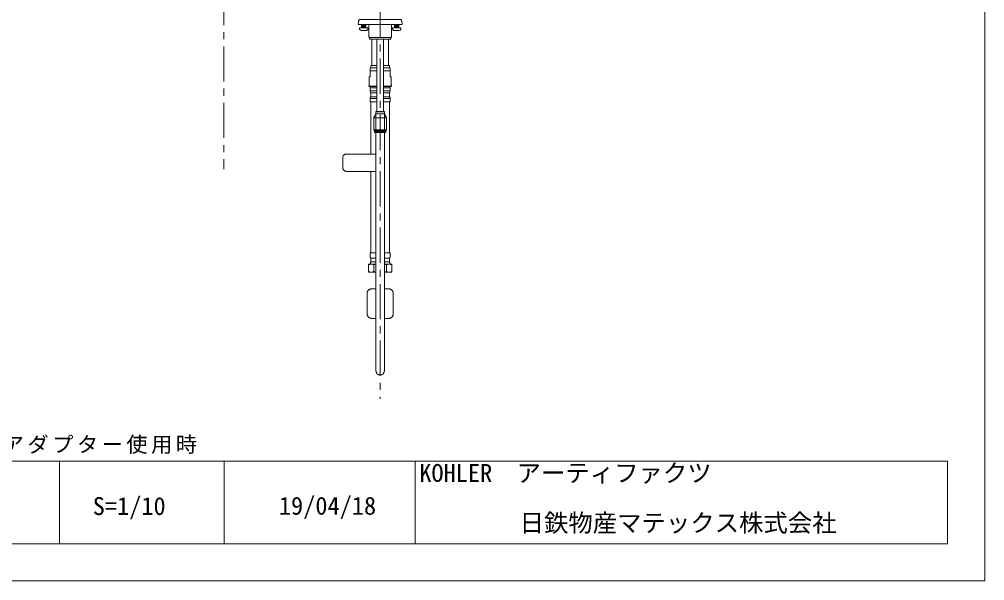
# Model space of a CAD drawing. Units: millimetres, scale not verified. Extents: x -1392 to 1350, y -947 to 991.
# Drawn here: x -21 to 1350, y -947 to -151 of the extents above; entities that cross this region are included whole.
import ezdxf
from ezdxf.enums import TextEntityAlignment as Align

# ---------------------------------------------------------------- set-up
doc = ezdxf.new("R2010")
doc.units = ezdxf.units.MM
doc.header["$LTSCALE"] = 10
doc.linetypes.add('CHAIN1', pattern=[8, 5, -1, 1, -1])
for name, color, linetype, lineweight in [('0-0_0', 7, 'Continuous', 5), ('0-1_レイヤー_1', 7, 'CHAIN1', 5), ('F-0', 7, 'Continuous', 5)]:
    doc.layers.add(name, color=color, linetype=linetype, lineweight=lineweight)
doc.styles.add('ＭＳ ゴシック', font='')
doc.styles.get('ＭＳ ゴシック').set_extended_font_data('MS Gothic')

msp = doc.modelspace()

# ---------------------------------------------------------------- linework, layer by layer
at = {"layer": '0-0_0'}
for p, q in [((462.45, -163.21), (474.34, -163.21)), ((465.38, -158.29), (465.38, -163.21)), ((471.41, -159.41), (465.38, -159.41)), ((465.38, -160.42), (471.41, -160.42)), ((471.41, -161.43), (465.38, -161.43)), ((465.38, -162.45), (471.41, -162.45)), ((471.41, -163.21), (471.41, -158.29)), ((509.2, -163.21), (521.09, -163.21)), ((512.13, -158.29), (512.13, -163.21)), ((518.16, -159.41), (512.13, -159.41)), ((512.13, -160.42), (518.16, -160.42)), ((518.16, -161.43), (512.13, -161.43)), ((512.13, -162.45), (518.16, -162.45)), ((518.16, -163.21), (518.16, -158.29)), ((472.21, -166.57), (464.6, -166.57)), ((475.76, -175.79), (475.68, -175.79)), ((476.63, -176.74), (506.89, -176.74)), ((507.76, -175.79), (507.84, -175.79)), ((518.95, -166.57), (511.35, -166.57)), ((479.82, -216.31), (479.82, -178.95)), ((487.16, -178.95), (487.16, -281.56)), ((496.44, -281.56), (496.44, -178.95)), ((503.7, -178.95), (503.7, -216.31)), ((478.36, -216.68), (478.36, -219.68)), ((504.79, -216.31), (496.45, -216.31)), ((477.59, -223.94), (487.16, -223.94)), ((496.44, -223.94), (505.93, -223.94)), ((487.16, -245.71), (475.97, -245.71)), ((477.66, -246.09), (477.66, -248.27)), ((496.44, -245.71), (507.55, -245.71)), ((505.85, -246.09), (505.85, -248.27)), ((477.52, -252.21), (487.16, -252.21)), ((487.16, -255.41), (478.59, -255.41)), ((506, -248.27), (496.44, -248.27)), ((477.6, -263.07), (477.6, -268.2)), ((477.6, -268.2), (487.16, -268.2)), ((478.59, -260.82), (487.16, -260.82)), ((478.71, -342.02), (478.71, -268.2)), ((504.81, -268.2), (504.81, -482.26)), ((485.6, -282.06), (497.91, -282.06)), ((500.95, -307.52), (500.95, -290.58)), ((491.76, -309.88), (491.76, -309.12)), ((444, -342.02), (485.6, -342.02)), ((485.6, -366.62), (444, -366.62)), ((478.71, -482.26), (478.71, -366.62)), ((497.91, -482.26), (505.92, -482.26)), ((504.93, -489.65), (497.91, -489.65)), ((505.92, -487.39), (505.89, -487.39)), ((485.6, -498.26), (479.3, -498.26)), ((497.91, -495.07), (504.93, -495.07)), ((504.22, -498.26), (497.91, -498.26)), ((504.97, -498.33), (504.47, -498.3)), ((505.65, -497.42), (505.63, -497.42)), ((478.56, -509.75), (479.05, -509.78)), ((479.3, -509.82), (485.6, -509.82)), ((504.22, -509.82), (497.91, -509.82)), ((479.45, -533.38), (485.6, -533.38)), ((497.91, -533.38), (504.07, -533.38)), ((479.45, -575.21), (485.6, -575.21)), ((504.07, -575.21), (497.91, -575.21))]:
    msp.add_line(p, q, dxfattribs=at)
for points in [[(461.31, -152.98), (461.19, -153.65), (461.07, -154.32), (460.96, -154.99), (460.84, -155.66), (460.72, -156.33), (460.6, -156.99), (460.48, -157.66), (460.37, -158.33), (523.15, -158.33), (523.03, -157.66), (522.91, -156.99), (522.8, -156.33), (522.56, -154.99), (522.44, -154.32), (522.32, -153.65), (522.21, -152.98), (522.09, -152.56), (521.91, -152.16), (521.66, -151.82), (521.36, -151.52), (521.01, -151.28), (520.63, -151.1), (520.22, -150.99), (519.78, -150.95), (463.74, -150.95), (463.3, -150.99), (462.88, -151.1), (462.5, -151.29), (462.15, -151.53), (461.86, -151.83)], [(461.86, -151.83), (461.61, -152.17), (461.43, -152.56), (461.31, -152.98)], [(464.6, -166.58), (464.04, -166.5), (463.55, -166.3), (463.13, -165.99), (462.8, -165.59), (462.55, -165.1), (462.41, -164.53), (462.37, -163.89), (462.45, -163.21)], [(474.34, -163.21), (474.4, -163.91), (474.36, -164.55), (474.23, -165.11), (474.01, -165.59), (473.7, -165.98), (473.3, -166.28), (472.8, -166.49), (472.21, -166.58)], [(475.68, -158.29), (475.68, -175.79), (475.8, -175.91), (475.92, -176.02), (476.04, -176.14), (476.15, -176.27), (476.27, -176.38), (476.39, -176.5), (476.51, -176.62), (476.63, -176.74), (476.63, -178.71), (476.66, -178.74), (476.72, -178.8), (476.75, -178.83), (476.79, -178.86), (476.84, -178.92), (476.88, -178.95)], [(476.88, -178.95), (506.64, -178.95), (506.68, -178.92), (506.71, -178.89), (506.73, -178.86), (506.79, -178.8), (506.83, -178.77), (506.86, -178.74), (506.89, -178.71), (506.89, -176.74), (507.01, -176.62), (507.13, -176.5), (507.24, -176.38), (507.36, -176.27), (507.48, -176.14), (507.6, -176.02), (507.72, -175.91), (507.84, -175.79), (507.84, -158.29)], [(511.35, -166.58), (510.79, -166.5), (510.3, -166.3), (509.88, -165.99), (509.55, -165.59), (509.31, -165.1), (509.16, -164.53), (509.12, -163.89), (509.2, -163.21)], [(521.09, -163.21), (521.15, -163.91), (521.11, -164.55), (520.98, -165.11), (520.76, -165.59), (520.45, -165.98), (520.05, -166.28), (519.55, -166.49), (518.96, -166.58)], [(487.07, -216.31), (478.73, -216.31), (478.68, -216.36), (478.64, -216.4), (478.59, -216.45), (478.54, -216.49), (478.49, -216.54), (478.45, -216.59), (478.36, -216.68), (478.38, -216.68)], [(505.17, -216.68), (505.12, -216.63), (505.03, -216.54), (504.98, -216.49), (504.93, -216.45), (504.89, -216.4), (504.84, -216.36), (504.79, -216.31)], [(505.17, -219.68), (505.17, -216.68), (505.14, -216.68)], [(487.16, -246.09), (476.34, -246.09), (476.08, -245.84), (475.93, -245.67), (475.86, -245.55), (475.84, -245.41), (475.87, -245.22), (475.91, -244.91), (475.95, -244.45), (475.97, -243.78), (475.97, -232.55), (476.83, -232.55), (476.9, -232.55), (476.98, -232.54), (477.04, -232.52), (477.11, -232.5), (477.17, -232.47), (477.23, -232.43), (477.29, -232.39), (477.34, -232.34), (477.4, -232.28), (477.44, -232.23), (477.48, -232.16), (477.51, -232.1), (477.54, -232.03), (477.55, -231.96), (477.56, -231.89), (477.57, -231.81), (477.57, -220.47), (477.59, -220.47)], [(477.34, -232.35), (477.29, -232.39), (477.26, -232.41), (477.23, -232.43), (477.22, -232.44), (477.2, -232.45), (477.18, -232.46), (477.14, -232.48), (477.08, -232.51)], [(477.57, -220.47), (477.66, -220.37), (477.76, -220.27), (477.96, -220.08), (478.06, -219.98), (478.16, -219.88), (478.26, -219.78), (478.36, -219.68), (487.16, -219.68)], [(496.44, -219.68), (505.17, -219.68), (505.36, -219.88), (505.46, -219.98), (505.56, -220.08), (505.76, -220.27), (505.85, -220.37), (505.95, -220.47), (505.93, -220.47)], [(505.95, -220.47), (505.95, -229.87), (505.94, -230.07), (505.92, -230.33), (505.9, -230.63), (505.88, -230.96), (505.88, -231.31), (505.91, -231.65), (505.97, -231.96), (506.08, -232.23), (506.13, -232.28), (506.16, -232.32), (506.18, -232.35), (506.2, -232.36), (506.23, -232.38), (506.27, -232.4), (506.33, -232.44), (506.41, -232.5), (506.45, -232.5), (506.48, -232.51), (506.52, -232.51), (506.55, -232.52), (506.66, -232.54), (506.69, -232.55), (507.55, -232.55), (507.55, -243.78), (507.57, -244.45), (507.61, -244.91), (507.66, -245.22), (507.68, -245.41), (507.66, -245.55), (507.59, -245.67), (507.43, -245.84), (507.18, -246.09), (496.44, -246.09)], [(506.17, -232.34), (506.21, -232.36), (506.24, -232.38), (506.27, -232.4), (506.3, -232.42), (506.33, -232.44), (506.36, -232.46), (506.4, -232.48), (506.43, -232.5)], [(477.52, -252.21), (477.52, -248.27), (487.16, -248.27)], [(487.3, -263.07), (477.6, -263.07), (477.62, -262.76), (477.66, -262.45), (477.74, -262.15), (477.85, -261.86), (477.99, -261.58), (478.16, -261.31), (478.36, -261.05), (478.59, -260.82), (478.59, -255.41), (478.46, -255.14), (478.34, -254.87), (478.24, -254.59), (478.14, -254.29), (478.05, -253.99), (477.98, -253.68), (477.92, -253.37), (477.87, -253.05), (477.89, -253.05)], [(477.87, -253.05), (477.86, -252.97), (477.87, -252.89), (477.88, -252.81), (477.9, -252.73), (477.92, -252.66), (477.96, -252.58), (478, -252.52), (478.06, -252.45), (478.11, -252.4), (478.17, -252.35), (478.23, -252.31), (478.3, -252.28), (478.37, -252.25), (478.45, -252.22), (478.52, -252.21), (478.6, -252.21)], [(496.36, -255.41), (504.93, -255.41), (504.93, -260.82), (496.36, -260.82)], [(506, -248.27), (506, -252.21), (496.44, -252.21)], [(504.93, -255.41), (505.01, -255.25), (505.07, -255.1), (505.14, -254.94), (505.21, -254.79), (505.26, -254.63), (505.31, -254.48), (505.36, -254.34), (505.41, -254.19), (505.45, -254.04), (505.49, -253.9), (505.53, -253.75), (505.56, -253.6), (505.61, -253.32), (505.63, -253.18), (505.65, -253.05), (505.66, -252.96), (505.65, -252.88), (505.64, -252.8), (505.62, -252.72), (505.59, -252.65), (505.56, -252.57), (505.51, -252.51), (505.46, -252.45), (505.41, -252.4), (505.34, -252.34), (505.28, -252.3), (505.21, -252.27), (505.14, -252.24), (505.07, -252.22), (504.99, -252.21), (504.92, -252.21)], [(496.22, -263.07), (505.92, -263.07), (505.9, -262.75), (505.85, -262.43), (505.77, -262.12), (505.65, -261.82), (505.51, -261.54), (505.34, -261.28), (505.15, -261.04), (504.93, -260.82)], [(505.92, -263.07), (505.92, -268.2), (496.44, -268.2)], [(485.6, -285.25), (497.91, -285.25), (498.3, -285.92), (498.67, -286.59), (499.81, -288.58), (500.19, -289.25), (500.57, -289.92), (500.95, -290.58), (482.57, -290.58), (482.57, -307.52), (500.95, -307.52), (500.84, -307.72), (500.72, -307.92), (500.6, -308.12), (500.49, -308.32), (500.37, -308.52), (500.26, -308.72), (500.15, -308.92), (500.03, -309.12), (483.49, -309.12), (483.38, -308.92), (483.26, -308.72), (483.14, -308.52), (483.03, -308.32), (482.92, -308.12), (482.8, -307.92), (482.68, -307.72), (482.57, -307.52)], [(482.57, -290.58), (482.95, -289.92), (483.33, -289.25), (483.71, -288.58), (484.85, -286.59), (485.23, -285.92), (485.6, -285.25)], [(485.6, -281.56), (497.91, -281.56), (497.91, -649.9), (497.82, -650.12), (497.73, -650.35), (497.63, -650.57), (497.44, -651.02), (497.26, -651.47), (497.17, -651.69), (497.13, -651.78), (497.09, -651.88), (497.05, -651.97), (496.97, -652.16), (496.93, -652.26), (496.89, -652.35), (496.85, -652.45), (496.76, -652.67), (496.58, -653.12), (496.48, -653.34), (496.39, -653.56), (496.3, -653.78), (496.21, -654.01), (496.11, -654.23), (495.89, -654.32), (495.66, -654.42), (495.44, -654.51), (495.22, -654.6), (494.99, -654.7), (494.77, -654.79), (494.55, -654.88), (494.32, -654.97), (494.23, -655.01), (494.13, -655.05), (494.03, -655.09), (493.93, -655.13), (493.84, -655.17), (493.74, -655.21), (493.65, -655.25), (493.55, -655.29), (493.33, -655.38)], [(486.55, -652.16), (486.47, -651.97), (486.43, -651.88), (486.39, -651.78), (486.35, -651.69), (486.26, -651.47), (486.07, -651.02), (485.98, -650.8), (485.88, -650.57), (485.79, -650.35), (485.7, -650.12), (485.6, -649.9), (485.6, -281.56)], [(483.93, -309.93), (483.94, -309.92), (483.95, -309.92), (483.97, -309.91), (484, -309.9), (484.01, -309.89), (484.02, -309.89), (484.03, -309.88), (499.49, -309.88), (499.5, -309.89), (499.52, -309.89), (499.53, -309.9), (499.56, -309.91), (499.57, -309.92), (499.58, -309.92), (499.6, -309.93), (499.66, -310.1), (499.7, -310.27), (499.72, -310.45), (499.73, -310.64), (499.72, -310.82), (499.7, -311), (499.66, -311.17), (499.6, -311.34), (499.58, -311.35), (499.56, -311.36), (499.53, -311.37), (499.52, -311.37), (499.5, -311.38), (499.49, -311.39), (484.03, -311.39), (484.02, -311.38), (484.01, -311.37), (484, -311.37), (483.97, -311.36), (483.94, -311.35), (483.93, -311.34), (483.86, -311.17), (483.82, -311), (483.79, -310.82)], [(483.79, -310.82), (483.79, -310.64), (483.79, -310.45), (483.82, -310.27), (483.86, -310.1), (483.93, -309.93)], [(438.58, -347.43), (438.61, -346.89), (438.69, -346.35), (438.83, -345.82), (439.01, -345.31), (439.26, -344.81), (439.55, -344.34), (439.9, -343.89), (440.3, -343.47), (440.67, -343.15), (441.08, -342.87), (441.52, -342.62), (441.97, -342.4), (442.45, -342.24), (442.95, -342.12), (443.47, -342.04), (444, -342.01)], [(444, -366.63), (443.5, -366.61), (443.01, -366.54), (442.52, -366.43), (442.04, -366.27), (441.58, -366.06), (441.13, -365.81), (440.7, -365.51), (440.3, -365.17), (439.92, -364.78), (439.58, -364.35), (439.29, -363.89), (439.04, -363.4), (438.84, -362.89), (438.7, -362.35), (438.61, -361.79), (438.58, -361.21), (438.58, -347.43)], [(477.6, -487.39), (477.6, -482.26), (485.6, -482.26)], [(478.59, -489.66), (478.37, -489.43), (478.18, -489.19), (478.01, -488.93), (477.87, -488.65), (477.75, -488.35), (477.67, -488.05), (477.62, -487.73), (477.6, -487.4)], [(485.6, -489.65), (478.59, -489.65), (478.59, -495.07), (485.6, -495.07)], [(505.92, -482.26), (505.92, -487.39), (505.9, -487.7), (505.85, -488.01), (505.78, -488.31), (505.67, -488.6), (505.53, -488.89), (505.36, -489.16), (505.16, -489.41), (504.93, -489.65)], [(504.93, -489.65), (504.93, -495.07), (504.99, -495.2), (505.06, -495.33), (505.12, -495.47), (505.18, -495.62), (505.24, -495.77), (505.29, -495.92), (505.34, -496.08), (505.4, -496.23), (505.44, -496.37), (505.48, -496.51), (505.51, -496.65), (505.54, -496.8), (505.57, -496.96), (505.6, -497.11), (505.63, -497.26), (505.65, -497.42), (505.65, -497.44), (505.65, -497.45), (505.65, -497.45), (505.66, -497.46), (505.66, -497.49), (505.65, -497.63), (505.61, -497.77), (505.55, -497.91), (505.46, -498.02), (505.36, -498.11), (505.23, -498.19), (505.1, -498.24), (504.95, -498.26)], [(478.66, -498.26), (475.28, -498.26), (475.26, -498.26), (475.26, -498.27), (475.25, -498.27), (475.24, -498.28), (475.23, -498.28), (475.22, -498.29), (475.21, -498.29), (475.2, -498.3)], [(479.05, -498.3), (478.56, -498.33), (478.06, -498.38), (477.58, -498.44), (477.11, -498.52), (476.63, -498.62), (476.16, -498.72), (475.68, -498.85), (475.2, -498.98)], [(475.2, -498.3), (475.2, -509.78), (475.21, -509.79), (475.22, -509.79), (475.23, -509.8), (475.24, -509.8), (475.25, -509.81), (475.26, -509.81), (475.26, -509.82), (475.28, -509.82), (478.66, -509.82)], [(478.06, -498.02), (477.97, -497.91), (477.91, -497.78), (477.88, -497.64), (477.86, -497.49), (477.86, -497.46), (477.87, -497.46), (477.87, -497.45), (477.87, -497.44), (477.87, -497.42)], [(477.87, -497.42), (477.91, -497.14), (477.97, -496.84), (478.04, -496.55), (478.12, -496.25), (478.22, -495.95), (478.33, -495.65), (478.45, -495.35), (478.59, -495.06)], [(478.57, -498.26), (478.42, -498.24), (478.29, -498.19), (478.16, -498.12), (478.06, -498.02)], [(485.6, -509.71), (485.26, -509.66), (484.92, -509.6), (484.57, -509.53), (484.24, -509.45), (483.9, -509.37), (483.57, -509.29), (483.23, -509.19), (482.9, -509.09), (482.9, -498.98), (482.77, -498.95), (482.65, -498.91), (482.52, -498.87), (482.28, -498.8), (482.16, -498.76), (482.04, -498.73), (481.91, -498.7), (481.61, -498.62), (481.36, -498.56), (481.15, -498.52), (480.96, -498.48), (480.76, -498.45), (480.54, -498.42), (480.29, -498.38), (479.99, -498.34)], [(482.9, -498.98), (483.02, -498.95), (483.14, -498.91), (483.27, -498.87), (483.39, -498.84), (483.64, -498.76), (483.76, -498.73), (483.89, -498.69), (484.17, -498.62), (484.4, -498.56), (484.59, -498.52), (484.76, -498.49), (484.93, -498.47), (485.12, -498.44), (485.34, -498.41), (485.6, -498.37)], [(497.91, -498.37), (498.18, -498.41), (498.4, -498.44), (498.59, -498.47), (498.76, -498.49), (498.93, -498.52), (499.13, -498.57), (499.36, -498.62), (499.64, -498.7), (499.76, -498.73), (500.01, -498.8), (500.13, -498.84), (500.38, -498.91), (500.5, -498.95), (500.63, -498.98), (500.63, -509.09), (500.99, -509.2), (501.35, -509.29), (501.71, -509.39), (502.07, -509.47), (502.43, -509.54), (502.79, -509.62), (503.16, -509.68), (503.53, -509.74)], [(503.53, -498.34), (503.23, -498.38), (502.98, -498.42), (502.77, -498.45), (502.57, -498.48), (502.37, -498.52), (502.16, -498.56), (501.91, -498.62), (501.61, -498.69), (501.49, -498.73), (501.24, -498.8), (501.12, -498.84), (500.87, -498.91), (500.75, -498.95), (500.63, -498.98)], [(508.31, -509.78), (508.31, -508.35), (508.32, -506.91), (508.32, -504.04), (508.31, -502.61), (508.31, -498.3), (508.31, -498.29), (508.3, -498.29), (508.29, -498.28), (508.28, -498.28), (508.27, -498.27), (508.26, -498.27), (508.26, -498.26), (508.25, -498.26), (504.86, -498.26)], [(504.97, -498.33), (505.46, -498.38), (505.94, -498.44), (506.41, -498.52), (506.89, -498.62), (507.36, -498.72), (507.84, -498.85), (508.31, -498.98)], [(478.56, -509.75), (478.06, -509.7), (477.58, -509.64), (477.11, -509.56), (476.63, -509.46), (476.16, -509.35), (475.68, -509.23), (475.2, -509.09)], [(482.9, -509.09), (482.53, -509.2), (482.17, -509.29), (481.81, -509.39), (481.45, -509.47), (481.09, -509.54), (480.73, -509.62), (480.37, -509.68), (479.99, -509.74)], [(497.91, -509.71), (498.26, -509.66), (498.61, -509.6), (498.94, -509.53), (499.28, -509.45), (499.62, -509.37), (499.95, -509.29), (500.29, -509.19), (500.63, -509.09)], [(504.47, -509.78), (504.97, -509.75), (505.46, -509.7), (505.94, -509.64), (506.41, -509.56), (506.89, -509.46), (507.36, -509.35), (507.84, -509.23), (508.31, -509.09)], [(504.86, -509.82), (508.25, -509.82), (508.26, -509.82), (508.26, -509.81), (508.27, -509.81), (508.29, -509.8), (508.3, -509.79), (508.31, -509.79), (508.31, -509.78)], [(473.3, -539.54), (473.34, -538.83), (473.46, -538.14), (473.66, -537.47), (473.93, -536.82), (474.28, -536.2), (474.7, -535.62), (475.2, -535.09), (475.77, -534.61), (476.16, -534.33), (476.57, -534.09), (477.01, -533.88), (477.46, -533.71), (477.94, -533.57), (478.43, -533.46), (478.93, -533.4), (479.45, -533.38)], [(504.07, -533.38), (504.55, -533.4), (505.02, -533.45), (505.5, -533.55), (505.97, -533.68), (506.43, -533.85), (506.88, -534.06), (507.32, -534.31), (507.75, -534.6), (508.29, -535.06), (508.77, -535.57), (509.2, -536.13), (509.55, -536.74), (509.84, -537.39), (510.05, -538.08), (510.18, -538.79), (510.22, -539.53), (510.14, -539.53)], [(475.31, -573.62), (474.84, -573.13), (474.49, -572.71), (474.19, -572.26), (473.92, -571.78), (473.71, -571.28), (473.53, -570.75), (473.4, -570.21), (473.32, -569.64), (473.3, -569.06), (473.3, -539.53), (473.38, -539.53)], [(510.22, -539.53), (510.22, -569.06), (510.14, -569.06)], [(475.31, -573.62), (475.83, -574.04), (476.38, -574.39), (476.95, -574.69), (477.55, -574.92), (478.18, -575.08), (478.81, -575.18), (479.45, -575.22)], [(510.22, -569.06), (510.2, -569.6), (510.13, -570.14), (510.01, -570.67), (509.84, -571.2), (509.63, -571.71), (509.37, -572.2), (509.05, -572.68), (508.69, -573.13), (508.24, -573.59), (507.75, -574), (507.22, -574.36), (506.65, -574.65), (506.04, -574.89), (505.41, -575.07), (504.75, -575.18), (504.07, -575.22)], [(493.33, -655.38), (493.1, -655.47), (492.88, -655.57), (492.65, -655.66), (492.43, -655.75), (492.2, -655.84), (491.98, -655.93), (491.76, -656.03), (491.53, -655.93), (491.31, -655.84), (491.09, -655.75), (490.86, -655.66), (490.42, -655.47), (490.19, -655.38), (489.97, -655.29), (489.87, -655.25), (489.78, -655.21), (489.68, -655.17), (489.59, -655.13), (489.49, -655.09), (489.3, -655.01), (489.2, -654.97), (488.98, -654.88), (488.75, -654.79), (488.53, -654.7), (488.31, -654.6), (488.08, -654.51), (487.85, -654.42), (487.63, -654.32), (487.41, -654.23), (487.32, -654.01), (487.22, -653.78), (487.13, -653.56), (487.04, -653.34), (486.94, -653.12), (486.75, -652.67), (486.66, -652.45), (486.62, -652.35), (486.59, -652.26), (486.55, -652.16)]]:
    msp.add_lwpolyline(points, dxfattribs=at)
at = {"layer": '0-1_レイヤー_1'}
for p, q in [((269.54, 130.73), (269.54, -363.48)), ((491.76, -126.47), (491.76, -689.23))]:
    msp.add_line(p, q, dxfattribs=at)
at = {"layer": 'F-0'}
for p, q in [((-1339.08, -777.82), (1297.56, -777.82)), ((36.32, -777.82), (36.32, -895.37)), ((270.15, -777.82), (270.15, -895.37)), ((541.47, -777.82), (541.47, -895.37)), ((1297.56, -777.82), (1297.56, -895.37)), ((-1339.08, -895.37), (1297.56, -895.37))]:
    msp.add_line(p, q, dxfattribs=at)
msp.add_lwpolyline([(-1391.5, 991.14), (1350.16, 991.14), (1350.16, -947.41), (-1391.5, -947.41)], close=True, dxfattribs=at)

# ---------------------------------------------------------------- texts
at = {"layer": '0-0_0', "insert": (-149.35, -767.65), "char_height": 21.99, "attachment_point": 7, "style": 'ＭＳ ゴシック'}
msp.add_mtext('\\T1.17;※変換アダプター使用時', dxfattribs=at)
at = {"layer": 'F-0', "style": 'ＭＳ ゴシック'}
for s, p in [('KOHLER\u3000アーティファクツ', (547.27, -814.87)), ('S=1/10', (83.59, -861.85)), ('19/04/18', (347.9, -861.42)), ('日鉄物産マテックス株式会社', (689.75, -885.71))]:
    msp.add_text(s, height=25.38, dxfattribs=at).set_placement(p, align=Align.BOTTOM_LEFT)

doc.saveas('drawing.dxf')
